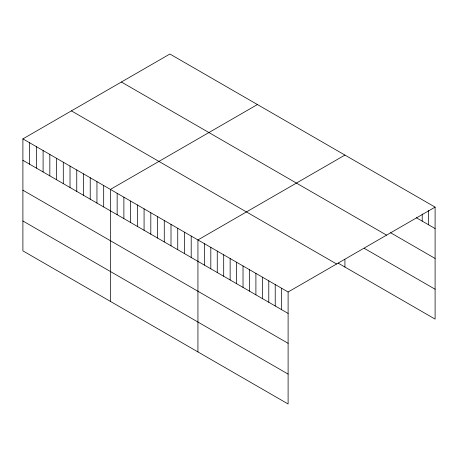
<?xml version="1.0" encoding="UTF-8"?>
<svg xmlns="http://www.w3.org/2000/svg" width="458" height="458" viewBox="0 0 458 458"><rect width="100%" height="100%" fill="white"/><g stroke="black" fill="none" stroke-linecap="round" stroke-linejoin="round"><path stroke-width="0.69" d="M22.9 138.883L288.105 291.998L288.105 403.985L22.9 250.869L22.9 138.883L169.895 54.015L435.1 207.131L435.1 319.117L338.199 263.167M257.413 104.544L110.418 189.412L110.418 301.398M344.931 155.073L197.936 239.94L197.936 351.921M288.105 291.998L435.1 207.131M416.362 217.745L435.1 228.559M390.6 232.75L435.1 258.444M121.387 82.022L386.592 235.137M364.253 248.328L435.1 289.233M71.408 110.876L336.613 263.991M22.9 160.311L288.105 313.427M22.9 190.196L288.105 343.311M22.9 220.985L288.105 374.1M428.659 210.554L428.659 224.844M422.219 213.978L422.219 221.122M344.931 259.583L344.931 267.054M281.664 288.282L281.664 309.711M275.224 284.561L275.224 305.99M268.783 280.846L268.783 302.269M262.342 277.124L262.342 298.553M255.902 273.409L255.902 294.832M249.461 269.688L249.461 291.116M243.021 265.972L243.021 287.395M236.58 262.251L236.58 283.679M230.139 258.535L230.139 279.958M223.699 254.814L223.699 276.243M217.258 251.099L217.258 272.521M210.817 247.377L210.817 268.806M204.377 243.656L204.377 265.085M191.204 236.053L191.204 257.482M184.471 232.166L184.471 253.595M177.738 228.279L177.738 249.707M171.006 224.391L171.006 245.82M164.273 220.504L164.273 241.933M157.541 216.623L157.541 238.046M150.808 212.735L150.808 234.158M144.075 208.848L144.075 230.277M137.348 204.961L137.348 226.389M130.616 201.073L130.616 222.502M123.883 197.186L123.883 218.615M117.151 193.299L117.151 214.728M103.685 185.524L103.685 206.953M96.953 181.637L96.953 203.066M90.22 177.75L90.22 199.178M83.488 173.868L83.488 195.291M76.755 169.981L76.755 191.404M70.022 166.094L70.022 187.522M63.29 162.206L63.29 183.635M56.563 158.319L56.563 179.748M49.83 154.432L49.83 175.861M43.098 150.545L43.098 171.973M36.365 146.657L36.365 168.086M29.633 142.77L29.633 164.199"/></g></svg>
